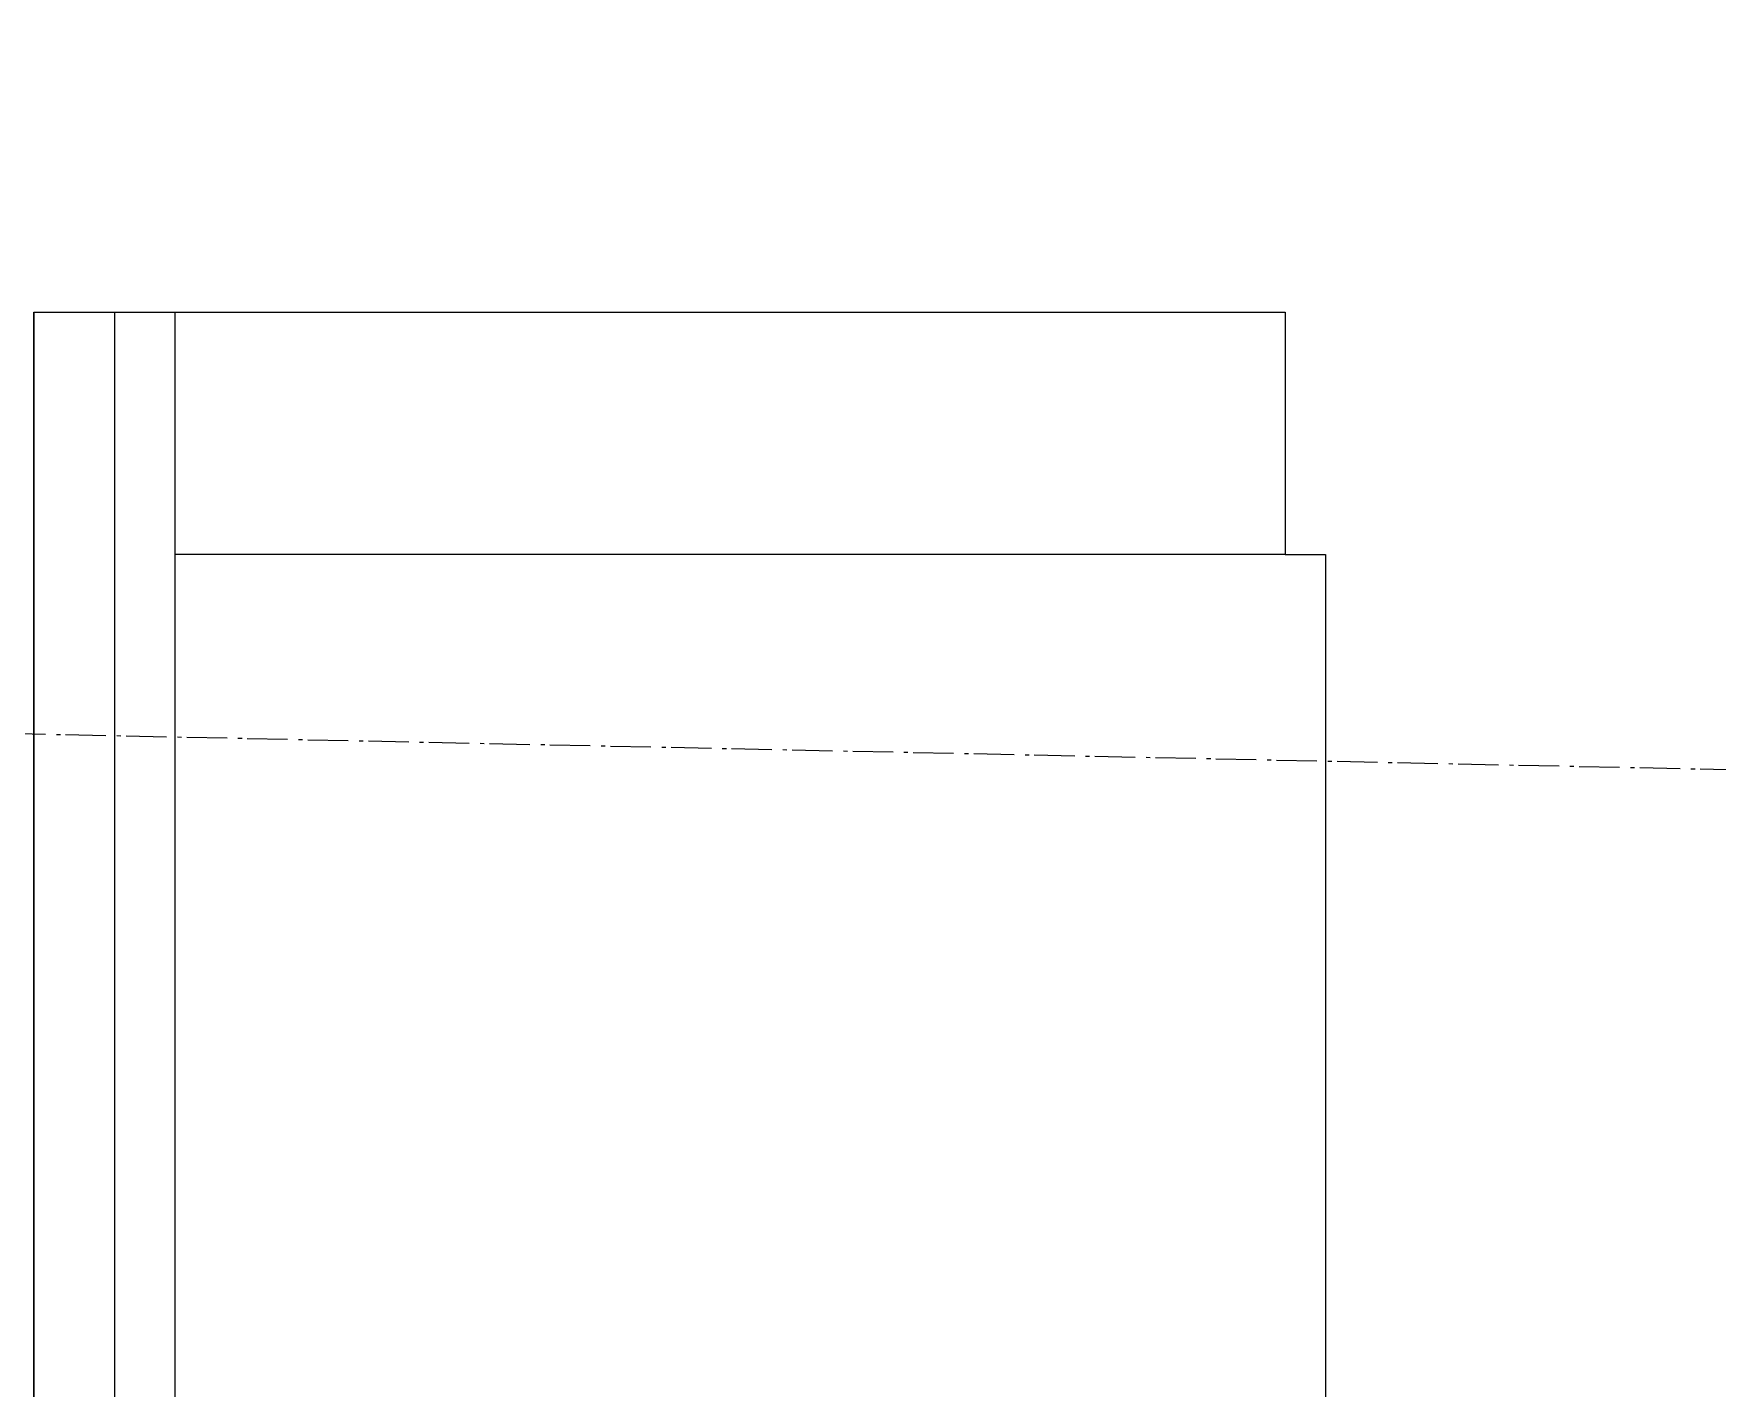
# Model space of a CAD drawing. Header units: inches. Extents: x -10205 to 13964, y -460 to 30702.
# Drawn here: x -3817.36 to -3775.66, y 11202.99 to 11236.53 of the extents above; entities that cross this region are included whole.
import ezdxf

# ---------------------------------------------------------------- set-up
doc = ezdxf.new("R2010")
doc.units = ezdxf.units.IN
doc.header["$MEASUREMENT"] = 0
doc.linetypes.add('IMPORT-SAN', pattern=[1.4, 1, -0.13, 0, -0.27])
for name, color, linetype, lineweight in [('0-1', 7, 'Continuous', 5), ('0-4', 7, 'Continuous', 9), ('00base_6150001_dwg', 147, 'Continuous', 13), ('E_UTL_SAN_PIPE', 147, 'IMPORT-SAN', 13), ('I-FURN', 30, 'Continuous', 9)]:
    doc.layers.add(name, color=color, linetype=linetype, lineweight=lineweight)

# ---------------------------------------------------------------- blocks, each defined once
blk = doc.blocks.new('Couch-Both_Arms-Generic - 2-1523460-SITE PLAN - CAD FILE')
at = {"layer": 'I-FURN'}
for p, q in [((-18, 18.5), (18, 18.5)), ((-18, 17.5), (-18, 18.5)), ((-24, 17.5), (-18, 17.5)), ((-24, -10), (-24, 17.5)), ((-18, 17.5), (-18, -10)), ((-24, -10), (24, -10)), ((-24, -13.5), (-24, -10)), ((-24, -11.5), (24, -11.5)), ((-24, -13.5), (24, -13.5)), ((24, -13.5), (-24, -13.5))]:
    blk.add_line(p, q, dxfattribs=at)
blk = doc.blocks.new('1750 Ox - Unit Layouts_rvt-1-SITE PLAN - CAD FILE')
at = {"layer": '0-4', "rotation": 270.0000000000011}
blk.add_blockref('Couch-Both_Arms-Generic - 2-1523460-SITE PLAN - CAD FILE', (-3803.862, 11205.634), dxfattribs=at)
blk = doc.blocks.new('00base_6150001_dwg-1748108-SITE PLAN - CAD FILE')
at = {"layer": 'E_UTL_SAN_PIPE', "flags": 128}
blk.add_lwpolyline([(4039809.071, 3369462.076), (4039811.597, 3370039.619), (4041044.862, 3370222.51), (4041044.862, 3370857.236)], dxfattribs=at)

msp = doc.modelspace()

# ---------------------------------------------------------------- block references
at = {"layer": '0-1'}
msp.add_blockref('1750 Ox - Unit Layouts_rvt-1-SITE PLAN - CAD FILE', (0, 0), dxfattribs=at)
at = {"layer": '00base_6150001_dwg', "rotation": 89.04760487178136}
msp.add_blockref('00base_6150001_dwg-1748108-SITE PLAN - CAD FILE', (3298136.139, -4084040.072), dxfattribs=at)

doc.saveas('drawing.dxf')
